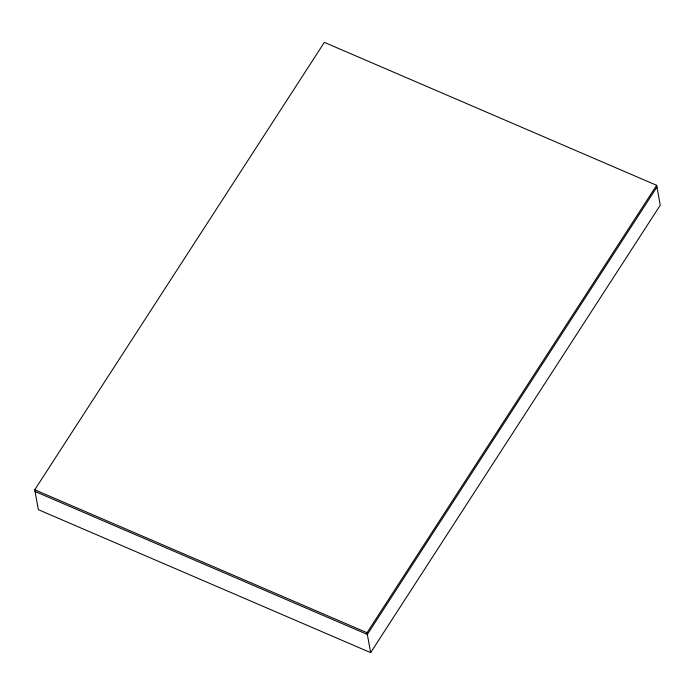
<?xml version="1.0" encoding="UTF-8"?>
<svg xmlns="http://www.w3.org/2000/svg" width="695" height="695" viewBox="0 0 695 695"><rect width="100%" height="100%" fill="white"/><g stroke="black" fill="none" stroke-linecap="round" stroke-linejoin="round"><path stroke-width="1.04" d="M34.75 489.784L324.357 42.369L656.636 185.322L660.25 205.216L370.644 652.631L38.364 509.678L34.75 489.784L367.03 632.728L370.644 652.631M367.03 632.728L656.636 185.322M656.94 187.025L367.334 634.439L35.063 491.487"/></g></svg>
